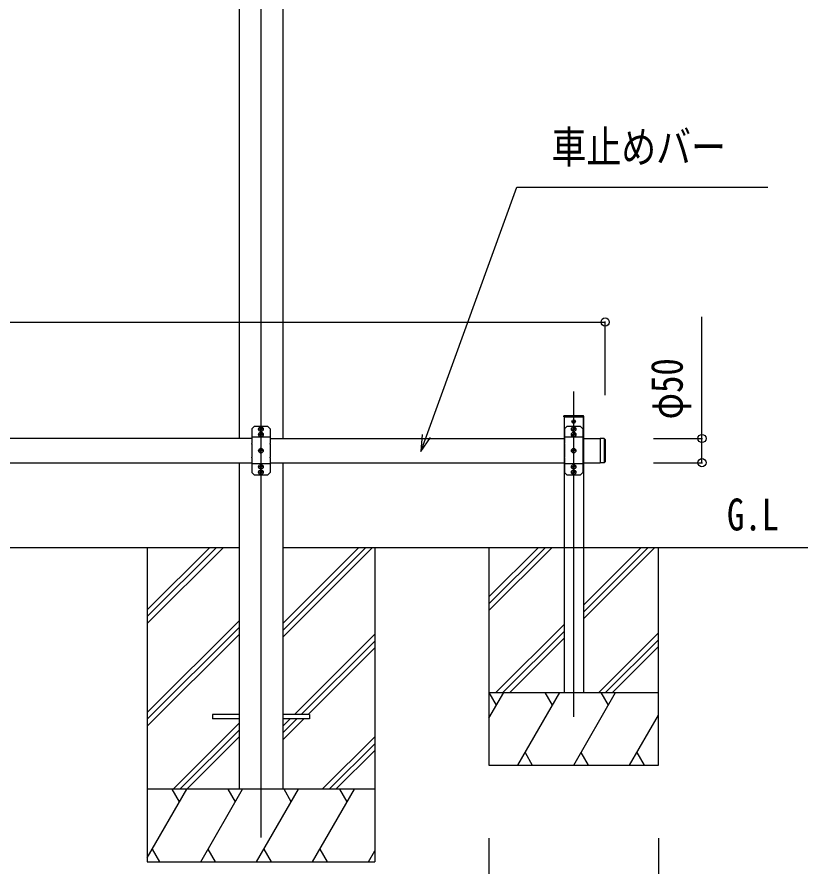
# Model space of a CAD drawing. Units: millimetres, scale not verified. Extents: x -8410 to 8410, y -5940 to 5940.
# Drawn here: x -986 to 648, y -4134 to -2377 of the extents above; entities that cross this region are included whole.
import ezdxf
from ezdxf.enums import TextEntityAlignment as Align

# ---------------------------------------------------------------- set-up
doc = ezdxf.new("R2010")
doc.units = ezdxf.units.MM
doc.header["$LTSCALE"] = 30
for name, color, linetype in [('0-2_USER1', 3, 'Continuous'), ('0-3_YKK_12', 2, 'Continuous'), ('0-4_YKK_13', 4, 'Continuous'), ('0-5_YKK_A1', 4, 'Continuous'), ('0-6_YKK_D', 6, 'Continuous')]:
    doc.layers.add(name, color=color, linetype=linetype)
doc.styles.add('ＭＳ ゴシック', font='')
doc.styles.get('ＭＳ ゴシック').set_extended_font_data('MS Gothic')

msp = doc.modelspace()

# ---------------------------------------------------------------- linework, layer by layer
at = {"layer": '0-3_YKK_12'}
for p, q in [((-481.81, -1379.71), (-481.81, -4073.28)), ((164.39, -3823.28), (164.39, -3150.78)), ((160.24, -3213.28), (168.54, -3213.28)), ((164.39, -3217.43), (164.39, -3209.13)), ((-476.08, -3228.78), (-487.55, -3228.78)), ((-481.81, -3234.52), (-481.81, -3223.05)), ((170.12, -3228.78), (158.65, -3228.78)), ((164.39, -3234.52), (164.39, -3223.05)), ((-476.08, -3239.78), (-487.55, -3239.78)), ((-481.81, -3245.52), (-481.81, -3234.05)), ((170.12, -3239.78), (158.65, -3239.78)), ((164.39, -3245.52), (164.39, -3234.05)), ((-481.81, -3279.02), (-481.81, -3267.55)), ((164.39, -3279.02), (164.39, -3267.55)), ((-476.08, -3273.28), (-487.55, -3273.28)), ((170.12, -3273.28), (158.65, -3273.28)), ((-481.81, -3312.52), (-481.81, -3301.05)), ((164.39, -3312.52), (164.39, -3301.05)), ((-476.08, -3306.78), (-487.55, -3306.78)), ((-476.08, -3317.78), (-487.55, -3317.78)), ((-481.81, -3323.52), (-481.81, -3312.05)), ((170.12, -3306.78), (158.65, -3306.78)), ((170.12, -3317.78), (158.65, -3317.78)), ((164.39, -3323.52), (164.39, -3312.05))]:
    msp.add_line(p, q, dxfattribs=at)
at = {"layer": '0-4_YKK_13'}
for p, q in [((143.89, -3203.28), (143.98, -3201.72)), ((144.89, -3203.28), (143.89, -3203.28)), ((144.89, -3203.28), (183.89, -3203.28)), ((144.98, -3200.78), (183.79, -3200.78)), ((162.34, -3212.93), (162.34, -3213.63)), ((162.34, -3212.93), (163.54, -3212.93)), ((162.34, -3213.63), (163.54, -3213.63)), ((164.04, -3211.23), (164.74, -3211.23)), ((164.04, -3211.23), (164.04, -3212.43)), ((164.04, -3214.13), (164.04, -3215.33)), ((164.74, -3211.23), (164.74, -3212.43)), ((164.74, -3214.13), (164.74, -3215.33)), ((165.24, -3212.93), (166.44, -3212.93)), ((165.24, -3213.63), (166.44, -3213.63)), ((166.44, -3212.93), (166.44, -3213.63)), ((-495.81, -3223.28), (-500.81, -3228.28)), ((-500.81, -3228.28), (-500.81, -3258.57)), ((-482.53, -3223.28), (-495.81, -3223.28)), ((-484.19, -3229.37), (-483.15, -3229.39)), ((-484.18, -3228.19), (-483.15, -3228.17)), ((-483.15, -3228.17), (-482.54, -3228.05)), ((-483.15, -3229.39), (-482.54, -3229.51)), ((-482.42, -3227.44), (-482.54, -3228.05)), ((-482.42, -3230.12), (-482.54, -3229.51)), ((-482.4, -3226.4), (-482.42, -3227.44)), ((-482.4, -3231.16), (-482.42, -3230.12)), ((-481.22, -3226.4), (-481.2, -3227.44)), ((-481.22, -3231.16), (-481.2, -3230.12)), ((-481.2, -3227.44), (-481.08, -3228.05)), ((-481.2, -3230.12), (-481.08, -3229.51)), ((-467.81, -3223.28), (-481.1, -3223.28)), ((-480.47, -3228.17), (-481.08, -3228.05)), ((-480.47, -3229.39), (-481.08, -3229.51)), ((-479.43, -3228.19), (-480.47, -3228.17)), ((-479.43, -3229.37), (-480.47, -3229.39)), ((-467.81, -3223.28), (-462.81, -3228.28)), ((-462.81, -3228.28), (-462.81, -3258.57)), ((150.39, -3223.28), (145.39, -3228.28)), ((145.39, -3228.28), (145.39, -3258.57)), ((163.67, -3223.28), (150.39, -3223.28)), ((162.01, -3229.37), (163.05, -3229.39)), ((162.02, -3228.19), (163.05, -3228.17)), ((163.05, -3228.17), (163.66, -3228.05)), ((163.05, -3229.39), (163.66, -3229.51)), ((163.78, -3227.44), (163.66, -3228.05)), ((163.78, -3230.12), (163.66, -3229.51)), ((163.8, -3226.4), (163.78, -3227.44)), ((163.8, -3231.16), (163.78, -3230.12)), ((164.04, -3215.33), (164.74, -3215.33)), ((164.98, -3226.4), (165, -3227.44)), ((164.98, -3231.16), (165, -3230.12)), ((165, -3227.44), (165.12, -3228.05)), ((165, -3230.12), (165.12, -3229.51)), ((178.39, -3223.28), (165.1, -3223.28)), ((165.73, -3228.17), (165.12, -3228.05)), ((165.73, -3229.39), (165.12, -3229.51)), ((166.77, -3228.19), (165.73, -3228.17)), ((166.77, -3229.37), (165.73, -3229.39)), ((178.39, -3223.28), (183.39, -3228.28)), ((183.39, -3228.28), (183.39, -3258.57)), ((-462.81, -3245.68), (-500.81, -3245.68)), ((-484.19, -3240.37), (-483.15, -3240.39)), ((-484.18, -3239.19), (-483.15, -3239.17)), ((-483.15, -3239.17), (-482.54, -3239.05)), ((-483.15, -3240.39), (-482.54, -3240.51)), ((-482.42, -3238.44), (-482.54, -3239.05)), ((-482.42, -3241.12), (-482.54, -3240.51)), ((-482.4, -3237.4), (-482.42, -3238.44)), ((-482.4, -3242.16), (-482.42, -3241.12)), ((-481.22, -3237.4), (-481.2, -3238.44)), ((-481.22, -3242.16), (-481.2, -3241.12)), ((-481.2, -3238.44), (-481.08, -3239.05)), ((-481.2, -3241.12), (-481.08, -3240.51)), ((-480.47, -3239.17), (-481.08, -3239.05)), ((-480.47, -3240.39), (-481.08, -3240.51)), ((-479.43, -3239.19), (-480.47, -3239.17)), ((-479.43, -3240.37), (-480.47, -3240.39)), ((183.39, -3245.68), (145.39, -3245.68)), ((162.01, -3240.37), (163.05, -3240.39)), ((162.02, -3239.19), (163.05, -3239.17)), ((163.05, -3239.17), (163.66, -3239.05)), ((163.05, -3240.39), (163.66, -3240.51)), ((163.78, -3238.44), (163.66, -3239.05)), ((163.78, -3241.12), (163.66, -3240.51)), ((163.8, -3237.4), (163.78, -3238.44)), ((163.8, -3242.16), (163.78, -3241.12)), ((164.98, -3237.4), (165, -3238.44)), ((164.98, -3242.16), (165, -3241.12)), ((165, -3238.44), (165.12, -3239.05)), ((165, -3241.12), (165.12, -3240.51)), ((165.73, -3239.17), (165.12, -3239.05)), ((165.73, -3240.39), (165.12, -3240.51)), ((166.77, -3239.19), (165.73, -3239.17)), ((166.77, -3240.37), (165.73, -3240.39)), ((219.39, -3248.28), (219.39, -3298.28)), ((227.39, -3248.28), (219.39, -3248.28)), ((227.39, -3248.28), (227.39, -3298.28)), ((229.39, -3250.28), (227.39, -3248.28)), ((229.39, -3250.28), (229.39, -3296.28)), ((-500.81, -3259.99), (-500.81, -3286.57)), ((-462.81, -3259.99), (-462.81, -3286.57)), ((145.39, -3259.99), (145.39, -3286.57)), ((183.39, -3259.99), (183.39, -3286.57)), ((-484.19, -3273.87), (-483.15, -3273.89)), ((-484.18, -3272.69), (-483.15, -3272.67)), ((-483.15, -3272.67), (-482.54, -3272.55)), ((-483.15, -3273.89), (-482.54, -3274.01)), ((-482.42, -3271.94), (-482.54, -3272.55)), ((-482.42, -3274.62), (-482.54, -3274.01)), ((-482.4, -3270.9), (-482.42, -3271.94)), ((-482.4, -3275.66), (-482.42, -3274.62)), ((-481.22, -3270.9), (-481.2, -3271.94)), ((-481.22, -3275.66), (-481.2, -3274.62)), ((-481.2, -3271.94), (-481.08, -3272.55)), ((-481.2, -3274.62), (-481.08, -3274.01)), ((-480.47, -3272.67), (-481.08, -3272.55)), ((-480.47, -3273.89), (-481.08, -3274.01)), ((-479.43, -3272.69), (-480.47, -3272.67)), ((-479.43, -3273.87), (-480.47, -3273.89)), ((162.01, -3273.87), (163.05, -3273.89)), ((162.02, -3272.69), (163.05, -3272.67)), ((163.05, -3272.67), (163.66, -3272.55)), ((163.05, -3273.89), (163.66, -3274.01)), ((163.78, -3271.94), (163.66, -3272.55)), ((163.78, -3274.62), (163.66, -3274.01)), ((163.8, -3270.9), (163.78, -3271.94)), ((163.8, -3275.66), (163.78, -3274.62)), ((164.98, -3270.9), (165, -3271.94)), ((164.98, -3275.66), (165, -3274.62)), ((165, -3271.94), (165.12, -3272.55)), ((165, -3274.62), (165.12, -3274.01)), ((165.73, -3272.67), (165.12, -3272.55)), ((165.73, -3273.89), (165.12, -3274.01)), ((166.77, -3272.69), (165.73, -3272.67)), ((166.77, -3273.87), (165.73, -3273.89)), ((-500.81, -3287.99), (-500.81, -3318.28)), ((-462.81, -3300.88), (-500.81, -3300.88)), ((-462.81, -3287.99), (-462.81, -3318.28)), ((145.39, -3287.99), (145.39, -3318.28)), ((183.39, -3300.88), (145.39, -3300.88)), ((183.39, -3287.99), (183.39, -3318.28)), ((227.39, -3298.28), (219.39, -3298.28)), ((229.39, -3296.28), (227.39, -3298.28)), ((-495.81, -3323.28), (-500.81, -3318.28)), ((-484.19, -3307.37), (-483.15, -3307.39)), ((-484.19, -3318.37), (-483.15, -3318.39)), ((-484.18, -3306.19), (-483.15, -3306.17)), ((-484.18, -3317.19), (-483.15, -3317.17)), ((-483.15, -3306.17), (-482.54, -3306.05)), ((-483.15, -3307.39), (-482.54, -3307.51)), ((-483.15, -3317.17), (-482.54, -3317.05)), ((-483.15, -3318.39), (-482.54, -3318.51)), ((-482.42, -3305.44), (-482.54, -3306.05)), ((-482.42, -3308.12), (-482.54, -3307.51)), ((-482.42, -3316.44), (-482.54, -3317.05)), ((-482.42, -3319.12), (-482.54, -3318.51)), ((-482.4, -3304.4), (-482.42, -3305.44)), ((-482.4, -3309.16), (-482.42, -3308.12)), ((-482.4, -3315.4), (-482.42, -3316.44)), ((-482.4, -3320.16), (-482.42, -3319.12)), ((-481.22, -3304.4), (-481.2, -3305.44)), ((-481.22, -3309.16), (-481.2, -3308.12)), ((-481.22, -3315.4), (-481.2, -3316.44)), ((-481.22, -3320.16), (-481.2, -3319.12)), ((-481.2, -3305.44), (-481.08, -3306.05)), ((-481.2, -3308.12), (-481.08, -3307.51)), ((-481.2, -3316.44), (-481.08, -3317.05)), ((-481.2, -3319.12), (-481.08, -3318.51)), ((-480.47, -3306.17), (-481.08, -3306.05)), ((-480.47, -3307.39), (-481.08, -3307.51)), ((-480.47, -3317.17), (-481.08, -3317.05)), ((-480.47, -3318.39), (-481.08, -3318.51)), ((-479.43, -3306.19), (-480.47, -3306.17)), ((-479.43, -3307.37), (-480.47, -3307.39)), ((-479.43, -3317.19), (-480.47, -3317.17)), ((-479.43, -3318.37), (-480.47, -3318.39)), ((-467.81, -3323.28), (-462.81, -3318.28)), ((150.39, -3323.28), (145.39, -3318.28)), ((162.01, -3307.37), (163.05, -3307.39)), ((162.01, -3318.37), (163.05, -3318.39)), ((162.02, -3306.19), (163.05, -3306.17)), ((162.02, -3317.19), (163.05, -3317.17)), ((163.05, -3306.17), (163.66, -3306.05)), ((163.05, -3307.39), (163.66, -3307.51)), ((163.05, -3317.17), (163.66, -3317.05)), ((163.05, -3318.39), (163.66, -3318.51)), ((163.78, -3305.44), (163.66, -3306.05)), ((163.78, -3308.12), (163.66, -3307.51)), ((163.78, -3316.44), (163.66, -3317.05)), ((163.78, -3319.12), (163.66, -3318.51)), ((163.8, -3304.4), (163.78, -3305.44)), ((163.8, -3309.16), (163.78, -3308.12)), ((163.8, -3315.4), (163.78, -3316.44)), ((163.8, -3320.16), (163.78, -3319.12)), ((164.98, -3304.4), (165, -3305.44)), ((164.98, -3309.16), (165, -3308.12)), ((164.98, -3315.4), (165, -3316.44)), ((164.98, -3320.16), (165, -3319.12)), ((165, -3305.44), (165.12, -3306.05)), ((165, -3308.12), (165.12, -3307.51)), ((165, -3316.44), (165.12, -3317.05)), ((165, -3319.12), (165.12, -3318.51)), ((165.73, -3306.17), (165.12, -3306.05)), ((165.73, -3307.39), (165.12, -3307.51)), ((165.73, -3317.17), (165.12, -3317.05)), ((165.73, -3318.39), (165.12, -3318.51)), ((166.77, -3306.19), (165.73, -3306.17)), ((166.77, -3307.37), (165.73, -3307.39)), ((166.77, -3317.19), (165.73, -3317.17)), ((166.77, -3318.37), (165.73, -3318.39)), ((178.39, -3323.28), (183.39, -3318.28)), ((-495.81, -3323.28), (-482.53, -3323.28)), ((-481.1, -3323.28), (-467.81, -3323.28)), ((150.39, -3323.28), (163.67, -3323.28)), ((165.1, -3323.28), (178.39, -3323.28)), ((-581.61, -3818.78), (-581.61, -3827.78)), ((-527.01, -3818.78), (-581.61, -3818.78)), ((-527.01, -3827.78), (-581.61, -3827.78)), ((-381.61, -3818.78), (-436.61, -3818.78)), ((-381.61, -3827.78), (-436.61, -3827.78)), ((-381.61, -3818.78), (-381.61, -3827.78))]:
    msp.add_line(p, q, dxfattribs=at)
msp.add_lwpolyline([(184.79, -3201.72), (184.89, -3203.28), (183.89, -3203.28)], dxfattribs=at)
for centre, radius in [((164.39, -3213.28), 3.75), ((-481.81, -3228.78), 4.74), ((164.39, -3228.78), 4.74), ((-481.81, -3239.78), 4.74), ((164.39, -3239.78), 4.74), ((-481.81, -3273.28), 4.74), ((164.39, -3273.28), 4.74), ((-481.81, -3306.78), 4.74), ((164.39, -3306.78), 4.74), ((-481.81, -3317.78), 4.74), ((164.39, -3317.78), 4.74)]:
    msp.add_circle(centre, radius, dxfattribs=at)
for centre, radius, start, end in [((144.98, -3201.78), 1, 90, 176.5), ((163.54, -3212.43), 0.5, 270, 0), ((163.54, -3214.13), 0.5, 0, 90), ((165.24, -3212.43), 0.5, 180, 270), ((165.24, -3214.13), 0.5, 90, 180), ((183.79, -3201.78), 1, 3.5, 90), ((-481.81, -3228.78), 2.45, 165.9892, 194.0108), ((-481.81, -3222.58), 1, 224.427, 315.573), ((-481.81, -3228.78), 2.45, 75.9892, 104.0108), ((-481.81, -3228.78), 2.45, 255.9892, 284.0108), ((-481.81, -3228.78), 2.45, 345.9892, 14.0108), ((164.39, -3228.78), 2.45, 165.9892, 194.0108), ((164.39, -3222.58), 1, 224.427, 315.573), ((164.39, -3228.78), 2.45, 75.9892, 104.0108), ((164.39, -3228.78), 2.45, 255.9892, 284.0108), ((164.39, -3228.78), 2.45, 345.9892, 14.0108), ((-481.81, -3239.78), 2.45, 165.9892, 194.0108), ((-481.81, -3239.78), 2.45, 75.9892, 104.0108), ((-481.81, -3239.78), 2.45, 255.9892, 284.0108), ((-481.81, -3239.78), 2.45, 345.9892, 14.0108), ((164.39, -3239.78), 2.45, 165.9892, 194.0108), ((164.39, -3239.78), 2.45, 75.9892, 104.0108), ((164.39, -3239.78), 2.45, 255.9892, 284.0108), ((164.39, -3239.78), 2.45, 345.9892, 14.0108), ((-501.51, -3259.28), 1, 314.427, 45.573), ((-462.11, -3259.28), 1, 134.427, 225.573), ((144.69, -3259.28), 1, 314.427, 45.573), ((184.09, -3259.28), 1, 134.427, 225.573), ((-481.81, -3273.28), 2.45, 165.9892, 194.0108), ((-481.81, -3273.28), 2.45, 75.9892, 104.0108), ((-481.81, -3273.28), 2.45, 255.9892, 284.0108), ((-481.81, -3273.28), 2.45, 345.9892, 14.0108), ((164.39, -3273.28), 2.45, 165.9892, 194.0108), ((164.39, -3273.28), 2.45, 75.9892, 104.0108), ((164.39, -3273.28), 2.45, 255.9892, 284.0108), ((164.39, -3273.28), 2.45, 345.9892, 14.0108), ((-501.51, -3287.28), 1, 314.427, 45.573), ((-462.11, -3287.28), 1, 134.427, 225.573), ((144.69, -3287.28), 1, 314.427, 45.573), ((184.09, -3287.28), 1, 134.427, 225.573), ((-481.81, -3306.78), 2.45, 165.9892, 194.0108), ((-481.81, -3317.78), 2.45, 165.9892, 194.0108), ((-481.81, -3306.78), 2.45, 75.9892, 104.0108), ((-481.81, -3306.78), 2.45, 255.9892, 284.0108), ((-481.81, -3317.78), 2.45, 75.9892, 104.0108), ((-481.81, -3317.78), 2.45, 255.9892, 284.0108), ((-481.81, -3306.78), 2.45, 345.9892, 14.0108), ((-481.81, -3317.78), 2.45, 345.9892, 14.0108), ((164.39, -3306.78), 2.45, 165.9892, 194.0108), ((164.39, -3317.78), 2.45, 165.9892, 194.0108), ((164.39, -3306.78), 2.45, 75.9892, 104.0108), ((164.39, -3306.78), 2.45, 255.9892, 284.0108), ((164.39, -3317.78), 2.45, 75.9892, 104.0108), ((164.39, -3317.78), 2.45, 255.9892, 284.0108), ((164.39, -3306.78), 2.45, 345.9892, 14.0108), ((164.39, -3317.78), 2.45, 345.9892, 14.0108), ((-481.81, -3323.98), 1, 44.427, 135.573), ((164.39, -3323.98), 1, 44.427, 135.573)]:
    msp.add_arc(centre, radius, start, end, dxfattribs=at)
at = {"layer": '0-5_YKK_A1'}
for p, q in [((-527.01, -1344.28), (-527.01, -3248.28)), ((-436.61, -1344.28), (-436.61, -3248.28)), ((144.39, -3203.28), (184.39, -3203.28)), ((144.39, -3203.28), (144.39, -3773.28)), ((184.39, -3228.62), (184.39, -3203.28)), ((184.39, -3203.28), (184.39, -3773.28)), ((-500.81, -3248.28), (-1177.61, -3248.28)), ((-462.81, -3248.28), (144.39, -3248.28)), ((184.39, -3248.28), (219.39, -3248.28)), ((219.39, -3248.28), (219.39, -3298.28)), ((-1177.61, -3298.28), (-500.81, -3298.28)), ((-527.01, -3298.28), (-527.01, -3973.28)), ((-462.81, -3298.28), (144.39, -3298.28)), ((-436.61, -3298.28), (-436.61, -3973.28)), ((184.39, -3298.28), (219.39, -3298.28)), ((-1868.61, -3473.28), (-526.61, -3473.28)), ((-716.61, -3473.28), (-716.61, -4123.28)), ((-716.61, -3602.26), (-587.63, -3473.28)), ((-716.61, -3616.4), (-573.49, -3473.28)), ((-716.61, -3630.54), (-559.35, -3473.28)), ((-436.61, -3658.91), (-250.98, -3473.28)), ((-436.61, -3644.77), (-265.12, -3473.28)), ((-436.61, -3630.63), (-279.26, -3473.28)), ((-436.61, -3473.28), (648.42, -3473.28)), ((-246.61, -3473.28), (-246.61, -4123.28)), ((-10.61, -3473.28), (-10.61, -3923.28)), ((-10.61, -3575.63), (91.74, -3473.28)), ((-10.61, -3589.77), (105.88, -3473.28)), ((-10.61, -3603.91), (120.02, -3473.28)), ((184.39, -3621.04), (332.15, -3473.28)), ((184.39, -3606.9), (318.01, -3473.28)), ((184.39, -3592.76), (303.87, -3473.28)), ((339.39, -3923.28), (339.39, -3473.28)), ((-716.61, -3814.39), (-527.01, -3624.79)), ((3.87, -3773.28), (144.39, -3632.76)), ((-716.61, -3828.53), (-527.01, -3638.93)), ((-716.61, -3842.67), (-527.01, -3653.08)), ((-412.63, -3818.78), (-246.61, -3652.76)), ((18.01, -3773.28), (144.39, -3646.9)), ((216, -3773.28), (339.39, -3649.89)), ((-398.49, -3818.78), (-246.61, -3666.9)), ((32.15, -3773.28), (144.39, -3661.04)), ((230.14, -3773.28), (339.39, -3664.03)), ((-384.35, -3818.78), (-246.61, -3681.04)), ((244.28, -3773.28), (339.39, -3678.18)), ((-10.61, -3826.39), (20.05, -3773.28)), ((-10.61, -3773.28), (339.39, -3773.28)), ((5.05, -3799.26), (-9.95, -3773.28)), ((48.92, -3923.28), (135.53, -3773.28)), ((120.52, -3799.26), (105.52, -3773.28)), ((144.39, -3773.28), (184.39, -3773.28)), ((164.39, -3923.28), (250.99, -3773.28)), ((235.99, -3799.26), (220.99, -3773.28)), ((-436.61, -3871.04), (-393.35, -3827.78)), ((-436.61, -3842.76), (-421.63, -3827.78)), ((-436.61, -3856.9), (-407.49, -3827.78)), ((279.86, -3923.28), (339.39, -3820.18)), ((-663.37, -3973.28), (-527.01, -3836.92)), ((-649.23, -3973.28), (-527.01, -3851.06)), ((-635.09, -3973.28), (-527.01, -3865.21)), ((-355, -3973.28), (-246.61, -3864.89)), ((-340.86, -3973.28), (-246.61, -3879.03)), ((-326.72, -3973.28), (-246.61, -3893.17)), ((63.92, -3897.3), (78.92, -3923.28)), ((179.39, -3897.3), (194.39, -3923.28)), ((294.86, -3897.3), (309.86, -3923.28)), ((-10.61, -3923.28), (339.39, -3923.28)), ((-246.61, -3973.28), (-716.61, -3973.28)), ((-716.61, -4114.65), (-634.99, -3973.28)), ((-649.99, -3999.26), (-665, -3973.28)), ((-606.12, -4123.28), (-519.52, -3973.28)), ((-534.52, -3999.26), (-549.52, -3973.28)), ((-490.65, -4123.28), (-404.05, -3973.28)), ((-419.05, -3999.26), (-434.05, -3973.28)), ((-375.18, -4123.28), (-288.58, -3973.28)), ((-303.58, -3999.26), (-318.58, -3973.28)), ((-706.6, -4097.3), (-691.6, -4123.28)), ((-591.13, -4097.3), (-576.13, -4123.28)), ((-475.66, -4097.3), (-460.66, -4123.28)), ((-360.19, -4097.3), (-345.19, -4123.28)), ((-259.71, -4123.28), (-246.61, -4100.58)), ((-716.61, -4123.28), (-246.61, -4123.28))]:
    msp.add_line(p, q, dxfattribs=at)
at = {"layer": '0-6_YKK_D'}
for p, q in [((-2624.61, -3007.53), (229.39, -3007.53)), ((229.39, -3158.53), (229.39, -3006.53)), ((329.39, -3248.28), (430.39, -3248.28)), ((329.39, -3298.28), (430.39, -3298.28)), ((-10.61, -4074.22), (-10.61, -4324.28)), ((339.39, -4074.22), (339.39, -4324.28))]:
    msp.add_line(p, q, dxfattribs=at)
for points in [[(-151.5, -3275.18), (-139.9, -3243.22), (46.74, -2728.89), (565.6, -2728.89)], [(429.39, -3298.28), (429.39, -3248.28), (429.39, -2996.68)], [(-148.47, -3240.11), (-151.5, -3275.18), (-131.34, -3246.33)]]:
    msp.add_lwpolyline(points, dxfattribs=at)
for centre in [(229.39, -3007.53), (429.39, -3248.28), (429.39, -3298.28)]:
    msp.add_circle(centre, 8.5, dxfattribs=at)

# ---------------------------------------------------------------- texts
at = {"layer": '0-2_USER1', "style": 'ＭＳ ゴシック', "width": 0.8}
msp.add_text('G.L', height=65.98, dxfattribs=at).set_placement((481, -3458), align=Align.BOTTOM_LEFT)
at = {"layer": '0-6_YKK_D', "style": 'ＭＳ ゴシック', "width": 0.8}
msp.add_text('車止めバー', height=65.98, dxfattribs=at).set_placement((118.74, -2698.39), align=Align.BOTTOM_LEFT)
msp.add_text('φ50', height=65.98, rotation=90, dxfattribs=at).set_placement((409.39, -3208.68), align=Align.BOTTOM_LEFT)

doc.saveas('drawing.dxf')
